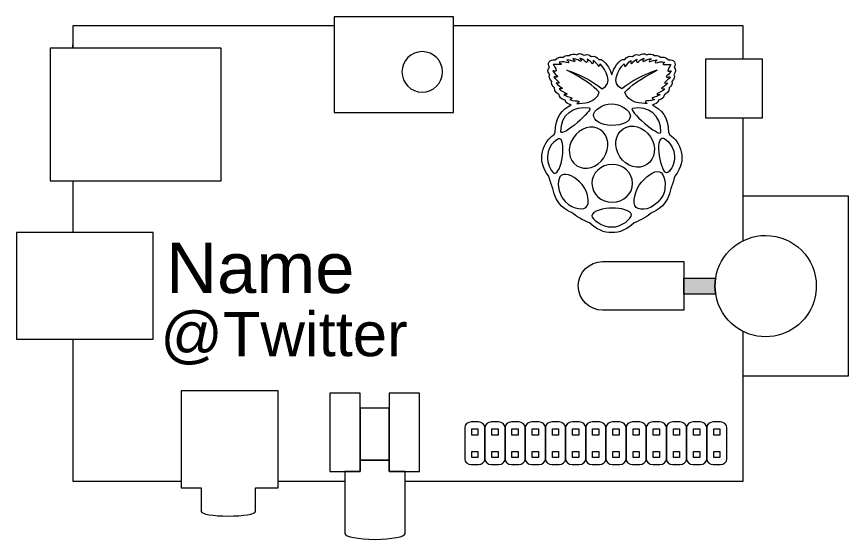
# Model space of a CAD drawing. Header units: inches. Extents: x -193 to 353, y 14 to 296.
# Drawn here: x -192.5 to -90, y 93.1 to 157.5 of the extents above; entities that cross this region are included whole.
import ezdxf

# ---------------------------------------------------------------- set-up
doc = ezdxf.new("R2010")
doc.units = ezdxf.units.IN
doc.header["$MEASUREMENT"] = 0
doc.layers.add('Layer 1', color=7, linetype='Continuous')

# ---------------------------------------------------------------- blocks, each defined once
blk = doc.blocks.new('block 196')
at = {"layer": 'Layer 1', "color": 232, "lineweight": 9}
blk.add_lwpolyline([(-146.58, 102.82), (-146.58, 101.41), (-144.62, 101.41), (-142.85, 101.41), (-142.85, 111.1), (-146.58, 111.1), (-146.58, 109.24), (-146.58, 104), (-146.58, 102.82)], dxfattribs=at)
blk = doc.blocks.new('block 197')
at = {"layer": 'Layer 1', "color": 232, "lineweight": 9}
blk.add_lwpolyline([(-150.19, 102.82), (-150.19, 104), (-150.19, 109.24), (-150.19, 111.1), (-153.93, 111.1), (-153.93, 101.41), (-152.06, 101.41), (-150.19, 101.41), (-150.19, 102.82)], dxfattribs=at)
blk = doc.blocks.new('block 198')
at = {"layer": 'Layer 1', "color": 232, "lineweight": 9}
blk.add_lwpolyline([(-150.19, 102.82), (-146.58, 102.82), (-146.58, 104), (-146.58, 109.24), (-150.19, 109.24), (-150.19, 104), (-150.19, 102.82)], dxfattribs=at)
blk = doc.blocks.new('block 199')
at = {"layer": 'Layer 1', "color": 232, "lineweight": 9}
for points, knots in [([(-123.09, 152.94), (-123.21, 152.94), (-123.33, 152.9), (-123.46, 152.79), (-123.8, 152.92), (-124.12, 152.96), (-124.41, 152.7), (-124.86, 152.76), (-125, 152.64), (-125.11, 152.5), (-125.21, 152.5), (-125.85, 152.6), (-126.14, 152.17), (-126.87, 152.25), (-127.1, 151.73), (-126.84, 151.25), (-126.99, 151.02), (-127.15, 150.79), (-126.8, 150.35), (-126.92, 150.1), (-126.84, 149.84), (-126.55, 149.51), (-126.63, 149.17), (-126.48, 148.92), (-126.21, 148.73), (-126.26, 148.26), (-125.77, 147.98), (-125.63, 147.89), (-125.57, 147.61), (-125.46, 147.35), (-124.9, 147.21), (-124.81, 146.79), (-124.48, 146.72), (-124.16, 146.64), (-125.22, 146.02), (-126.13, 145.2), (-126.13, 143.2), (-126.13, 143.2), (-126.29, 142.93), (-126.29, 142.93), (-127.51, 142.18), (-128.61, 139.79), (-126.89, 137.85), (-126.78, 137.25), (-126.59, 136.81), (-126.42, 136.33), (-126.17, 134.38), (-124.53, 133.47), (-124.1, 133.36), (-123.47, 132.88), (-122.79, 132.42), (-121.88, 132.1), (-121.02, 131.22), (-120.09, 130.88), (-119.16, 130.88), (-119.14, 130.88), (-119.13, 130.88), (-119.11, 130.88), (-118.18, 130.88), (-117.25, 131.22), (-116.39, 132.1), (-115.48, 132.42), (-114.8, 132.88), (-114.17, 133.36), (-113.74, 133.47), (-112.1, 134.38), (-111.85, 136.33), (-111.68, 136.81), (-111.5, 137.25), (-111.38, 137.85), (-109.66, 139.8), (-110.76, 142.18), (-111.99, 142.93), (-111.99, 142.93), (-112.14, 143.2), (-112.14, 143.2), (-112.14, 145.2), (-113.05, 146.02), (-114.12, 146.64), (-113.79, 146.72), (-113.46, 146.8), (-113.37, 147.21), (-112.82, 147.35), (-112.7, 147.61), (-112.64, 147.89), (-112.5, 147.98), (-112.01, 148.26), (-112.06, 148.73), (-111.79, 148.92), (-111.64, 149.17), (-111.72, 149.51), (-111.43, 149.84), (-111.35, 150.1), (-111.48, 150.35), (-111.13, 150.79), (-111.28, 151.02), (-111.43, 151.25), (-111.17, 151.74), (-111.4, 152.25), (-112.13, 152.17), (-112.42, 152.6), (-113.06, 152.5), (-113.16, 152.5), (-113.27, 152.64), (-113.41, 152.76), (-113.86, 152.7), (-114.15, 152.96), (-114.47, 152.92), (-114.81, 152.79), (-115.2, 153.1), (-115.47, 152.85), (-115.77, 152.76), (-116.25, 152.92), (-116.36, 152.7), (-116.59, 152.61), (-117.11, 152.72), (-117.27, 152.48), (-117.53, 152.23), (-117.53, 152.23), (-117.82, 152.23), (-117.82, 152.23), (-118.61, 151.77), (-119, 150.82), (-119.14, 150.33), (-119.28, 150.82), (-119.67, 151.77), (-120.46, 152.23), (-120.46, 152.23), (-120.75, 152.23), (-120.75, 152.23), (-121, 152.48), (-121.16, 152.72), (-121.68, 152.61), (-121.92, 152.7), (-122.03, 152.92), (-122.51, 152.76), (-122.7, 152.82), (-122.88, 152.95), (-123.09, 152.94), (-123.09, 152.94), (-123.09, 152.94), (-123.09, 152.94)], [0, 0, 0, 0, 1, 1, 1, 2, 2, 2, 3, 3, 3, 4, 4, 4, 5, 5, 5, 6, 6, 6, 7, 7, 7, 8, 8, 8, 9, 9, 9, 10, 10, 10, 11, 11, 11, 12, 12, 12, 13, 13, 13, 14, 14, 14, 15, 15, 15, 16, 16, 16, 17, 17, 17, 18, 18, 18, 19, 19, 19, 20, 20, 20, 21, 21, 21, 22, 22, 22, 23, 23, 23, 24, 24, 24, 25, 25, 25, 26, 26, 26, 27, 27, 27, 28, 28, 28, 29, 29, 29, 30, 30, 30, 31, 31, 31, 32, 32, 32, 33, 33, 33, 34, 34, 34, 35, 35, 35, 36, 36, 36, 37, 37, 37, 38, 38, 38, 39, 39, 39, 40, 40, 40, 41, 41, 41, 42, 42, 42, 43, 43, 43, 44, 44, 44, 45, 45, 45, 46, 46, 46, 47, 47, 47, 47]), ([(-124.67, 150.9), (-122.57, 149.82), (-121.35, 148.94), (-120.69, 148.2), (-121.03, 146.83), (-122.81, 146.77), (-123.46, 146.81), (-123.33, 146.87), (-123.22, 146.94), (-123.18, 147.06), (-123.34, 147.17), (-123.92, 147.07), (-124.33, 147.3), (-124.17, 147.33), (-124.1, 147.36), (-124.03, 147.47), (-124.41, 147.6), (-124.82, 147.7), (-125.06, 147.9), (-124.93, 147.9), (-124.81, 147.87), (-124.64, 147.99), (-124.98, 148.18), (-125.35, 148.32), (-125.63, 148.61), (-125.45, 148.61), (-125.26, 148.61), (-125.21, 148.67), (-125.52, 148.87), (-125.79, 149.08), (-126.01, 149.32), (-125.76, 149.29), (-125.65, 149.31), (-125.59, 149.36), (-125.83, 149.6), (-126.13, 149.81), (-126.27, 150.1), (-126.09, 150.04), (-125.92, 150.02), (-125.8, 150.11), (-125.88, 150.29), (-126.22, 150.4), (-126.42, 150.82), (-126.23, 150.8), (-126.02, 150.78), (-125.98, 150.82), (-126.07, 151.19), (-126.23, 151.4), (-126.38, 151.61), (-125.96, 151.62), (-125.34, 151.61), (-125.36, 151.64), (-125.36, 151.64), (-125.62, 151.91), (-125.62, 151.91), (-125.21, 152.01), (-124.8, 151.89), (-124.5, 151.79), (-124.36, 151.9), (-124.5, 152.03), (-124.67, 152.17), (-124.32, 152.13), (-124.01, 152.05), (-123.73, 151.94), (-123.58, 152.07), (-123.83, 152.21), (-123.95, 152.34), (-123.42, 152.24), (-123.19, 152.1), (-122.97, 151.96), (-122.8, 152.12), (-122.96, 152.25), (-123.07, 152.38), (-122.67, 152.24), (-122.46, 152.04), (-122.24, 151.85), (-122.17, 151.95), (-122.06, 152.03), (-122.19, 152.27), (-121.91, 152.1), (-121.69, 151.91), (-121.53, 151.69), (-121.36, 151.81), (-121.43, 151.96), (-121.43, 152.1), (-121.13, 151.86), (-120.94, 151.6), (-120.71, 151.36), (-120.67, 151.39), (-120.63, 151.5), (-120.59, 151.68), (-119.89, 151), (-118.89, 149.27), (-120.34, 148.59), (-121.57, 149.6), (-123.04, 150.34), (-124.67, 150.9), (-124.67, 150.9), (-124.67, 150.9), (-124.67, 150.9)], [0, 0, 0, 0, 1, 1, 1, 2, 2, 2, 3, 3, 3, 4, 4, 4, 5, 5, 5, 6, 6, 6, 7, 7, 7, 8, 8, 8, 9, 9, 9, 10, 10, 10, 11, 11, 11, 12, 12, 12, 13, 13, 13, 14, 14, 14, 15, 15, 15, 16, 16, 16, 17, 17, 17, 18, 18, 18, 19, 19, 19, 20, 20, 20, 21, 21, 21, 22, 22, 22, 23, 23, 23, 24, 24, 24, 25, 25, 25, 26, 26, 26, 27, 27, 27, 28, 28, 28, 29, 29, 29, 30, 30, 30, 31, 31, 31, 32, 32, 32, 33, 33, 33, 33]), ([(-113.55, 150.9), (-115.65, 149.82), (-116.86, 148.94), (-117.53, 148.2), (-117.19, 146.83), (-115.41, 146.77), (-114.76, 146.81), (-114.89, 146.87), (-115, 146.94), (-115.04, 147.06), (-114.88, 147.17), (-114.3, 147.07), (-113.89, 147.3), (-114.05, 147.33), (-114.12, 147.36), (-114.19, 147.47), (-113.81, 147.6), (-113.4, 147.7), (-113.16, 147.9), (-113.29, 147.9), (-113.41, 147.87), (-113.58, 147.99), (-113.24, 148.18), (-112.87, 148.32), (-112.59, 148.61), (-112.77, 148.61), (-112.96, 148.61), (-113.01, 148.67), (-112.7, 148.87), (-112.43, 149.08), (-112.21, 149.32), (-112.46, 149.29), (-112.57, 149.31), (-112.63, 149.36), (-112.39, 149.6), (-112.09, 149.81), (-111.95, 150.1), (-112.13, 150.04), (-112.3, 150.02), (-112.42, 150.11), (-112.34, 150.29), (-112, 150.4), (-111.8, 150.82), (-111.99, 150.8), (-112.2, 150.78), (-112.24, 150.82), (-112.15, 151.19), (-111.99, 151.4), (-111.84, 151.61), (-112.26, 151.61), (-112.88, 151.61), (-112.86, 151.64), (-112.86, 151.64), (-112.6, 151.9), (-112.6, 151.9), (-113, 152.01), (-113.42, 151.89), (-113.72, 151.79), (-113.86, 151.9), (-113.72, 152.03), (-113.55, 152.17), (-113.9, 152.13), (-114.21, 152.05), (-114.49, 151.94), (-114.64, 152.07), (-114.39, 152.21), (-114.27, 152.34), (-114.8, 152.24), (-115.03, 152.1), (-115.25, 151.96), (-115.42, 152.12), (-115.26, 152.25), (-115.15, 152.38), (-115.55, 152.23), (-115.76, 152.04), (-115.98, 151.85), (-116.05, 151.95), (-116.17, 152.03), (-116.03, 152.27), (-116.31, 152.1), (-116.53, 151.91), (-116.69, 151.69), (-116.86, 151.81), (-116.79, 151.96), (-116.79, 152.1), (-117.09, 151.86), (-117.28, 151.6), (-117.51, 151.35), (-117.55, 151.39), (-117.59, 151.5), (-117.63, 151.68), (-118.33, 151), (-119.33, 149.27), (-117.89, 148.59), (-116.65, 149.6), (-115.18, 150.34), (-113.55, 150.9), (-113.55, 150.9), (-113.55, 150.9), (-113.55, 150.9)], [0, 0, 0, 0, 1, 1, 1, 2, 2, 2, 3, 3, 3, 4, 4, 4, 5, 5, 5, 6, 6, 6, 7, 7, 7, 8, 8, 8, 9, 9, 9, 10, 10, 10, 11, 11, 11, 12, 12, 12, 13, 13, 13, 14, 14, 14, 15, 15, 15, 16, 16, 16, 17, 17, 17, 18, 18, 18, 19, 19, 19, 20, 20, 20, 21, 21, 21, 22, 22, 22, 23, 23, 23, 24, 24, 24, 25, 25, 25, 26, 26, 26, 27, 27, 27, 28, 28, 28, 29, 29, 29, 30, 30, 30, 31, 31, 31, 32, 32, 32, 33, 33, 33, 33]), ([(-119.14, 146.74), (-120.3, 146.77), (-121.41, 145.89), (-121.41, 145.37), (-121.42, 144.74), (-120.5, 144.1), (-119.14, 144.09), (-117.74, 144.08), (-116.86, 144.6), (-116.85, 145.25), (-116.85, 145.98), (-118.12, 146.75), (-119.14, 146.74), (-119.14, 146.74), (-119.14, 146.74), (-119.14, 146.74)], [0, 0, 0, 0, 1, 1, 1, 2, 2, 2, 3, 3, 3, 4, 4, 4, 5, 5, 5, 5]), ([(-121.92, 146.25), (-123.86, 146.58), (-125.47, 145.43), (-125.41, 143.33), (-125.35, 142.52), (-121.21, 146.13), (-121.92, 146.25), (-121.92, 146.25), (-121.92, 146.25), (-121.92, 146.25)], [0, 0, 0, 0, 1, 1, 1, 2, 2, 2, 3, 3, 3, 3]), ([(-116.57, 146.19), (-114.63, 146.52), (-113.02, 145.37), (-113.09, 143.27), (-113.15, 142.46), (-117.29, 146.07), (-116.57, 146.19)], [0, 0, 0, 0, 1, 1, 1, 2, 2, 2, 2]), ([(-120.53, 143.56), (-119.5, 142.88), (-119.31, 141.34), (-120.11, 140.11), (-120.92, 138.89), (-122.42, 138.45), (-123.46, 139.13), (-123.46, 139.13), (-123.46, 139.13), (-123.46, 139.13), (-124.5, 139.81), (-124.69, 141.36), (-123.88, 142.58), (-123.07, 143.8), (-121.57, 144.24), (-120.53, 143.56), (-120.53, 143.56), (-120.53, 143.56), (-120.53, 143.56)], [0, 0, 0, 0, 1, 1, 1, 2, 2, 2, 3, 3, 3, 4, 4, 4, 5, 5, 5, 6, 6, 6, 6]), ([(-117.73, 143.69), (-118.77, 143), (-118.96, 141.46), (-118.15, 140.24), (-117.34, 139.01), (-115.84, 138.57), (-114.8, 139.26), (-114.8, 139.26), (-114.8, 139.26), (-114.8, 139.26), (-113.76, 139.94), (-113.57, 141.48), (-114.38, 142.7), (-115.19, 143.93), (-116.69, 144.37), (-117.73, 143.69), (-117.73, 143.69), (-117.73, 143.69), (-117.73, 143.69)], [0, 0, 0, 0, 1, 1, 1, 2, 2, 2, 3, 3, 3, 4, 4, 4, 5, 5, 5, 6, 6, 6, 6]), ([(-125.73, 142.45), (-124.61, 142.75), (-125.35, 137.8), (-126.27, 138.21), (-127.27, 139.02), (-127.59, 141.38), (-125.73, 142.45)], [0, 0, 0, 0, 1, 1, 1, 2, 2, 2, 2]), ([(-112.76, 142.51), (-113.88, 142.81), (-113.14, 137.87), (-112.22, 138.27), (-111.22, 139.08), (-110.89, 141.45), (-112.76, 142.51), (-112.76, 142.51), (-112.76, 142.51), (-112.76, 142.51)], [0, 0, 0, 0, 1, 1, 1, 2, 2, 2, 3, 3, 3, 3]), ([(-116.57, 136.95), (-116.57, 135.67), (-117.68, 134.63), (-119.07, 134.63), (-120.45, 134.62), (-121.58, 135.65), (-121.59, 136.93), (-121.59, 136.93), (-121.59, 136.94), (-121.59, 136.95), (-121.6, 138.23), (-120.48, 139.27), (-119.09, 139.28), (-117.71, 139.28), (-116.58, 138.25), (-116.57, 136.98), (-116.57, 136.97), (-116.57, 136.96), (-116.57, 136.95)], [0, 0, 0, 0, 1, 1, 1, 2, 2, 2, 3, 3, 3, 4, 4, 4, 5, 5, 5, 6, 6, 6, 6]), ([(-115.49, 137.08), (-116.27, 136.17), (-116.7, 134.51), (-116.13, 133.98), (-115.59, 133.56), (-114.14, 133.62), (-113.06, 135.11), (-112.28, 136.11), (-112.54, 137.78), (-112.99, 138.23), (-113.65, 138.74), (-114.6, 138.08), (-115.49, 137.08), (-115.49, 137.08), (-115.49, 137.08), (-115.49, 137.08)], [0, 0, 0, 0, 1, 1, 1, 2, 2, 2, 3, 3, 3, 4, 4, 4, 5, 5, 5, 5]), ([(-122.79, 136.81), (-122.08, 135.94), (-121.75, 134.42), (-122.35, 133.97), (-122.91, 133.63), (-124.29, 133.77), (-125.27, 135.18), (-125.93, 136.36), (-125.84, 137.56), (-125.38, 137.91), (-124.69, 138.33), (-123.62, 137.76), (-122.79, 136.81), (-122.79, 136.81), (-122.79, 136.81), (-122.79, 136.81)], [0, 0, 0, 0, 1, 1, 1, 2, 2, 2, 3, 3, 3, 4, 4, 4, 5, 5, 5, 5]), ([(-119.07, 133.91), (-118.06, 133.95), (-116.71, 133.58), (-116.71, 133.09), (-116.69, 132.62), (-117.94, 131.54), (-119.14, 131.57), (-120.38, 131.51), (-121.61, 132.59), (-121.59, 132.96), (-121.61, 133.51), (-120.07, 133.93), (-119.07, 133.91), (-119.07, 133.91), (-119.07, 133.91), (-119.07, 133.91)], [0, 0, 0, 0, 1, 1, 1, 2, 2, 2, 3, 3, 3, 4, 4, 4, 5, 5, 5, 5])]:
    blk.add_open_spline(points, degree=3, knots=knots, dxfattribs=at)
blk = doc.blocks.new('block 200')
at = {"layer": 'Layer 1', "color": 7, "insert": (-174.82, 114.55), "char_height": 5.4373, "attachment_point": 7}
blk.add_mtext('\\fArial|b0|i0|c0|p34;\\W1;@Twitter', dxfattribs=at)
blk = doc.blocks.new('block 201')
at = {"layer": 'Layer 1', "color": 232, "lineweight": 9}
for points in [[(-136.42, 106.68), (-135.65, 106.68), (-135.65, 105.9), (-136.42, 105.9), (-136.42, 106.68)], [(-136.42, 103.91), (-135.65, 103.91), (-135.65, 103.13), (-136.42, 103.13), (-136.42, 103.91)]]:
    blk.add_lwpolyline(points, dxfattribs=at)
blk.add_open_spline([(-134.79, 102.96), (-134.79, 102.58), (-135.15, 102.28), (-135.59, 102.28), (-135.59, 102.28), (-136.48, 102.28), (-136.48, 102.28), (-136.92, 102.28), (-137.28, 102.58), (-137.28, 102.96), (-137.28, 102.96), (-137.28, 106.84), (-137.28, 106.84), (-137.28, 107.22), (-136.92, 107.53), (-136.48, 107.53), (-136.48, 107.53), (-135.59, 107.53), (-135.59, 107.53), (-135.15, 107.53), (-134.79, 107.22), (-134.79, 106.84), (-134.79, 106.84), (-134.79, 102.96), (-134.79, 102.96)], degree=3, knots=[0, 0, 0, 0, 1, 1, 1, 2, 2, 2, 3, 3, 3, 4, 4, 4, 5, 5, 5, 6, 6, 6, 7, 7, 7, 8, 8, 8, 8], dxfattribs=at)
blk = doc.blocks.new('block 202')
at = {"layer": 'Layer 1', "color": 232, "lineweight": 9}
for points in [[(-133.93, 106.68), (-133.16, 106.68), (-133.16, 105.9), (-133.93, 105.9), (-133.93, 106.68)], [(-133.93, 103.91), (-133.16, 103.91), (-133.16, 103.13), (-133.93, 103.13), (-133.93, 103.91)]]:
    blk.add_lwpolyline(points, dxfattribs=at)
blk.add_open_spline([(-132.31, 102.96), (-132.31, 102.58), (-132.66, 102.28), (-133.1, 102.28), (-133.1, 102.28), (-134, 102.28), (-134, 102.28), (-134.44, 102.28), (-134.79, 102.58), (-134.79, 102.96), (-134.79, 102.96), (-134.79, 106.84), (-134.79, 106.84), (-134.79, 107.22), (-134.44, 107.53), (-134, 107.53), (-134, 107.53), (-133.1, 107.53), (-133.1, 107.53), (-132.66, 107.53), (-132.31, 107.22), (-132.31, 106.84), (-132.31, 106.84), (-132.31, 102.96), (-132.31, 102.96)], degree=3, knots=[0, 0, 0, 0, 1, 1, 1, 2, 2, 2, 3, 3, 3, 4, 4, 4, 5, 5, 5, 6, 6, 6, 7, 7, 7, 8, 8, 8, 8], dxfattribs=at)
blk = doc.blocks.new('block 203')
at = {"layer": 'Layer 1', "color": 232, "lineweight": 9}
for points in [[(-131.45, 106.68), (-130.68, 106.68), (-130.68, 105.9), (-131.45, 105.9), (-131.45, 106.68)], [(-131.45, 103.91), (-130.68, 103.91), (-130.68, 103.13), (-131.45, 103.13), (-131.45, 103.91)]]:
    blk.add_lwpolyline(points, dxfattribs=at)
blk.add_open_spline([(-129.82, 102.96), (-129.82, 102.58), (-130.18, 102.28), (-130.62, 102.28), (-130.62, 102.28), (-131.51, 102.28), (-131.51, 102.28), (-131.95, 102.28), (-132.31, 102.58), (-132.31, 102.96), (-132.31, 102.96), (-132.31, 106.84), (-132.31, 106.84), (-132.31, 107.22), (-131.95, 107.53), (-131.51, 107.53), (-131.51, 107.53), (-130.62, 107.53), (-130.62, 107.53), (-130.18, 107.53), (-129.82, 107.22), (-129.82, 106.84), (-129.82, 106.84), (-129.82, 102.96), (-129.82, 102.96)], degree=3, knots=[0, 0, 0, 0, 1, 1, 1, 2, 2, 2, 3, 3, 3, 4, 4, 4, 5, 5, 5, 6, 6, 6, 7, 7, 7, 8, 8, 8, 8], dxfattribs=at)
blk = doc.blocks.new('block 204')
at = {"layer": 'Layer 1', "color": 232, "lineweight": 9}
for points in [[(-128.96, 106.68), (-128.19, 106.68), (-128.19, 105.9), (-128.96, 105.9), (-128.96, 106.68)], [(-128.96, 103.91), (-128.19, 103.91), (-128.19, 103.13), (-128.96, 103.13), (-128.96, 103.91)]]:
    blk.add_lwpolyline(points, dxfattribs=at)
blk.add_open_spline([(-127.33, 102.96), (-127.33, 102.58), (-127.69, 102.28), (-128.13, 102.28), (-128.13, 102.28), (-129.02, 102.28), (-129.02, 102.28), (-129.46, 102.28), (-129.82, 102.58), (-129.82, 102.96), (-129.82, 102.96), (-129.82, 106.84), (-129.82, 106.84), (-129.82, 107.22), (-129.46, 107.53), (-129.02, 107.53), (-129.02, 107.53), (-128.13, 107.53), (-128.13, 107.53), (-127.69, 107.53), (-127.33, 107.22), (-127.33, 106.84), (-127.33, 106.84), (-127.33, 102.96), (-127.33, 102.96), (-127.33, 102.96), (-127.33, 102.96), (-127.33, 102.96)], degree=3, knots=[0, 0, 0, 0, 1, 1, 1, 2, 2, 2, 3, 3, 3, 4, 4, 4, 5, 5, 5, 6, 6, 6, 7, 7, 7, 8, 8, 8, 9, 9, 9, 9], dxfattribs=at)
blk = doc.blocks.new('block 205')
at = {"layer": 'Layer 1', "color": 232, "lineweight": 9}
for points in [[(-126.47, 106.68), (-125.7, 106.68), (-125.7, 105.9), (-126.47, 105.9), (-126.47, 106.68)], [(-126.47, 103.91), (-125.7, 103.91), (-125.7, 103.13), (-126.47, 103.13), (-126.47, 103.91)]]:
    blk.add_lwpolyline(points, dxfattribs=at)
blk.add_open_spline([(-124.84, 102.96), (-124.84, 102.58), (-125.2, 102.28), (-125.64, 102.28), (-125.64, 102.28), (-126.53, 102.28), (-126.53, 102.28), (-126.97, 102.28), (-127.33, 102.58), (-127.33, 102.96), (-127.33, 102.96), (-127.33, 106.84), (-127.33, 106.84), (-127.33, 107.22), (-126.97, 107.53), (-126.53, 107.53), (-126.53, 107.53), (-125.64, 107.53), (-125.64, 107.53), (-125.2, 107.53), (-124.84, 107.22), (-124.84, 106.84), (-124.84, 106.84), (-124.84, 102.96), (-124.84, 102.96)], degree=3, knots=[0, 0, 0, 0, 1, 1, 1, 2, 2, 2, 3, 3, 3, 4, 4, 4, 5, 5, 5, 6, 6, 6, 7, 7, 7, 8, 8, 8, 8], dxfattribs=at)
blk = doc.blocks.new('block 206')
at = {"layer": 'Layer 1', "color": 232, "lineweight": 9}
for points in [[(-123.98, 106.68), (-123.21, 106.68), (-123.21, 105.9), (-123.98, 105.9), (-123.98, 106.68)], [(-123.98, 103.91), (-123.21, 103.91), (-123.21, 103.13), (-123.98, 103.13), (-123.98, 103.91)]]:
    blk.add_lwpolyline(points, dxfattribs=at)
blk.add_open_spline([(-122.35, 102.96), (-122.35, 102.58), (-122.71, 102.28), (-123.15, 102.28), (-123.15, 102.28), (-124.04, 102.28), (-124.04, 102.28), (-124.49, 102.28), (-124.84, 102.58), (-124.84, 102.96), (-124.84, 102.96), (-124.84, 106.84), (-124.84, 106.84), (-124.84, 107.22), (-124.49, 107.53), (-124.04, 107.53), (-124.04, 107.53), (-123.15, 107.53), (-123.15, 107.53), (-122.71, 107.53), (-122.35, 107.22), (-122.35, 106.84), (-122.35, 106.84), (-122.35, 102.96), (-122.35, 102.96)], degree=3, knots=[0, 0, 0, 0, 1, 1, 1, 2, 2, 2, 3, 3, 3, 4, 4, 4, 5, 5, 5, 6, 6, 6, 7, 7, 7, 8, 8, 8, 8], dxfattribs=at)
blk = doc.blocks.new('block 207')
at = {"layer": 'Layer 1', "color": 232, "lineweight": 9}
for points in [[(-121.5, 106.68), (-120.73, 106.68), (-120.73, 105.9), (-121.5, 105.9), (-121.5, 106.68)], [(-121.5, 103.91), (-120.73, 103.91), (-120.73, 103.13), (-121.5, 103.13), (-121.5, 103.91)]]:
    blk.add_lwpolyline(points, dxfattribs=at)
blk.add_open_spline([(-119.87, 102.96), (-119.87, 102.58), (-120.22, 102.28), (-120.67, 102.28), (-120.67, 102.28), (-121.56, 102.28), (-121.56, 102.28), (-122, 102.28), (-122.36, 102.58), (-122.36, 102.96), (-122.36, 102.96), (-122.36, 106.84), (-122.36, 106.84), (-122.36, 107.22), (-122, 107.53), (-121.56, 107.53), (-121.56, 107.53), (-120.67, 107.53), (-120.67, 107.53), (-120.22, 107.53), (-119.87, 107.22), (-119.87, 106.84), (-119.87, 106.84), (-119.87, 102.96), (-119.87, 102.96)], degree=3, knots=[0, 0, 0, 0, 1, 1, 1, 2, 2, 2, 3, 3, 3, 4, 4, 4, 5, 5, 5, 6, 6, 6, 7, 7, 7, 8, 8, 8, 8], dxfattribs=at)
blk = doc.blocks.new('block 208')
at = {"layer": 'Layer 1', "color": 232, "lineweight": 9}
for points in [[(-119.01, 106.68), (-118.24, 106.68), (-118.24, 105.9), (-119.01, 105.9), (-119.01, 106.68)], [(-119.01, 103.91), (-118.24, 103.91), (-118.24, 103.13), (-119.01, 103.13), (-119.01, 103.91)]]:
    blk.add_lwpolyline(points, dxfattribs=at)
blk.add_open_spline([(-117.38, 102.96), (-117.38, 102.58), (-117.74, 102.28), (-118.18, 102.28), (-118.18, 102.28), (-119.07, 102.28), (-119.07, 102.28), (-119.51, 102.28), (-119.87, 102.58), (-119.87, 102.96), (-119.87, 102.96), (-119.87, 106.84), (-119.87, 106.84), (-119.87, 107.22), (-119.51, 107.53), (-119.07, 107.53), (-119.07, 107.53), (-118.18, 107.53), (-118.18, 107.53), (-117.74, 107.53), (-117.38, 107.22), (-117.38, 106.84), (-117.38, 106.84), (-117.38, 102.96), (-117.38, 102.96), (-117.38, 102.96), (-117.38, 102.96), (-117.38, 102.96)], degree=3, knots=[0, 0, 0, 0, 1, 1, 1, 2, 2, 2, 3, 3, 3, 4, 4, 4, 5, 5, 5, 6, 6, 6, 7, 7, 7, 8, 8, 8, 9, 9, 9, 9], dxfattribs=at)
blk = doc.blocks.new('block 209')
at = {"layer": 'Layer 1', "color": 232, "lineweight": 9}
for points in [[(-116.52, 106.68), (-115.75, 106.68), (-115.75, 105.9), (-116.52, 105.9), (-116.52, 106.68)], [(-116.52, 103.91), (-115.75, 103.91), (-115.75, 103.13), (-116.52, 103.13), (-116.52, 103.91)]]:
    blk.add_lwpolyline(points, dxfattribs=at)
blk.add_open_spline([(-114.89, 102.96), (-114.89, 102.58), (-115.25, 102.28), (-115.69, 102.28), (-115.69, 102.28), (-116.58, 102.28), (-116.58, 102.28), (-117.02, 102.28), (-117.38, 102.58), (-117.38, 102.96), (-117.38, 102.96), (-117.38, 106.84), (-117.38, 106.84), (-117.38, 107.22), (-117.02, 107.53), (-116.58, 107.53), (-116.58, 107.53), (-115.69, 107.53), (-115.69, 107.53), (-115.25, 107.53), (-114.89, 107.22), (-114.89, 106.84), (-114.89, 106.84), (-114.89, 102.96), (-114.89, 102.96)], degree=3, knots=[0, 0, 0, 0, 1, 1, 1, 2, 2, 2, 3, 3, 3, 4, 4, 4, 5, 5, 5, 6, 6, 6, 7, 7, 7, 8, 8, 8, 8], dxfattribs=at)
blk = doc.blocks.new('block 210')
at = {"layer": 'Layer 1', "color": 232, "lineweight": 9}
for points in [[(-114.03, 106.68), (-113.26, 106.68), (-113.26, 105.9), (-114.03, 105.9), (-114.03, 106.68)], [(-114.03, 103.91), (-113.26, 103.91), (-113.26, 103.13), (-114.03, 103.13), (-114.03, 103.91)]]:
    blk.add_lwpolyline(points, dxfattribs=at)
blk.add_open_spline([(-112.4, 102.96), (-112.4, 102.58), (-112.76, 102.28), (-113.2, 102.28), (-113.2, 102.28), (-114.09, 102.28), (-114.09, 102.28), (-114.53, 102.28), (-114.89, 102.58), (-114.89, 102.96), (-114.89, 102.96), (-114.89, 106.84), (-114.89, 106.84), (-114.89, 107.22), (-114.53, 107.53), (-114.09, 107.53), (-114.09, 107.53), (-113.2, 107.53), (-113.2, 107.53), (-112.76, 107.53), (-112.4, 107.22), (-112.4, 106.84), (-112.4, 106.84), (-112.4, 102.96), (-112.4, 102.96)], degree=3, knots=[0, 0, 0, 0, 1, 1, 1, 2, 2, 2, 3, 3, 3, 4, 4, 4, 5, 5, 5, 6, 6, 6, 7, 7, 7, 8, 8, 8, 8], dxfattribs=at)
blk = doc.blocks.new('block 211')
at = {"layer": 'Layer 1', "color": 232, "lineweight": 9}
for points in [[(-111.54, 106.68), (-110.78, 106.68), (-110.78, 105.9), (-111.54, 105.9), (-111.54, 106.68)], [(-111.54, 103.91), (-110.78, 103.91), (-110.78, 103.13), (-111.54, 103.13), (-111.54, 103.91)]]:
    blk.add_lwpolyline(points, dxfattribs=at)
blk.add_open_spline([(-109.92, 102.96), (-109.92, 102.58), (-110.27, 102.28), (-110.71, 102.28), (-110.71, 102.28), (-111.61, 102.28), (-111.61, 102.28), (-112.05, 102.28), (-112.4, 102.58), (-112.4, 102.96), (-112.4, 102.96), (-112.4, 106.84), (-112.4, 106.84), (-112.4, 107.22), (-112.05, 107.53), (-111.61, 107.53), (-111.61, 107.53), (-110.71, 107.53), (-110.71, 107.53), (-110.27, 107.53), (-109.92, 107.22), (-109.92, 106.84), (-109.92, 106.84), (-109.92, 102.96), (-109.92, 102.96)], degree=3, knots=[0, 0, 0, 0, 1, 1, 1, 2, 2, 2, 3, 3, 3, 4, 4, 4, 5, 5, 5, 6, 6, 6, 7, 7, 7, 8, 8, 8, 8], dxfattribs=at)
blk = doc.blocks.new('block 212')
at = {"layer": 'Layer 1', "color": 232, "lineweight": 9}
for points in [[(-109.06, 106.68), (-108.29, 106.68), (-108.29, 105.9), (-109.06, 105.9), (-109.06, 106.68)], [(-109.06, 103.91), (-108.29, 103.91), (-108.29, 103.13), (-109.06, 103.13), (-109.06, 103.91)]]:
    blk.add_lwpolyline(points, dxfattribs=at)
blk.add_open_spline([(-107.43, 102.96), (-107.43, 102.58), (-107.79, 102.28), (-108.23, 102.28), (-108.23, 102.28), (-109.12, 102.28), (-109.12, 102.28), (-109.56, 102.28), (-109.92, 102.58), (-109.92, 102.96), (-109.92, 102.96), (-109.92, 106.84), (-109.92, 106.84), (-109.92, 107.22), (-109.56, 107.53), (-109.12, 107.53), (-109.12, 107.53), (-108.23, 107.53), (-108.23, 107.53), (-107.79, 107.53), (-107.43, 107.22), (-107.43, 106.84), (-107.43, 106.84), (-107.43, 102.96), (-107.43, 102.96), (-107.43, 102.96), (-107.43, 102.96), (-107.43, 102.96)], degree=3, knots=[0, 0, 0, 0, 1, 1, 1, 2, 2, 2, 3, 3, 3, 4, 4, 4, 5, 5, 5, 6, 6, 6, 7, 7, 7, 8, 8, 8, 9, 9, 9, 9], dxfattribs=at)
blk = doc.blocks.new('block 213')
at = {"layer": 'Layer 1', "color": 232, "lineweight": 9}
for points in [[(-106.57, 106.68), (-105.8, 106.68), (-105.8, 105.9), (-106.57, 105.9), (-106.57, 106.68)], [(-106.57, 103.91), (-105.8, 103.91), (-105.8, 103.13), (-106.57, 103.13), (-106.57, 103.91)]]:
    blk.add_lwpolyline(points, dxfattribs=at)
blk.add_open_spline([(-104.94, 102.96), (-104.94, 102.58), (-105.3, 102.28), (-105.74, 102.28), (-105.74, 102.28), (-106.63, 102.28), (-106.63, 102.28), (-107.07, 102.28), (-107.43, 102.58), (-107.43, 102.96), (-107.43, 102.96), (-107.43, 106.84), (-107.43, 106.84), (-107.43, 107.22), (-107.07, 107.53), (-106.63, 107.53), (-106.63, 107.53), (-105.74, 107.53), (-105.74, 107.53), (-105.3, 107.53), (-104.94, 107.22), (-104.94, 106.84), (-104.94, 106.84), (-104.94, 102.96), (-104.94, 102.96)], degree=3, knots=[0, 0, 0, 0, 1, 1, 1, 2, 2, 2, 3, 3, 3, 4, 4, 4, 5, 5, 5, 6, 6, 6, 7, 7, 7, 8, 8, 8, 8], dxfattribs=at)
blk = doc.blocks.new('block 195')
at = {"layer": 'Layer 1'}
h = blk.add_hatch(color=72, dxfattribs=at)
h.dxf.hatch_style = 2
edge = h.paths.add_edge_path()
edge.add_spline(control_points=[(-106.41, 124.28), (-106.41, 124.46), (-106.4, 124.64), (-106.39, 124.81), (-106.37, 124.97), (-106.35, 125.13), (-106.32, 125.28), (-106.32, 125.28), (-110.27, 125.28), (-110.27, 125.28), (-110.27, 125.28), (-110.27, 124.81), (-110.27, 124.81), (-110.27, 124.81), (-110.27, 123.81), (-110.27, 123.81), (-110.27, 123.81), (-110.27, 123.28), (-110.27, 123.28), (-110.27, 123.28), (-106.32, 123.28), (-106.32, 123.28), (-106.35, 123.46), (-106.38, 123.63), (-106.39, 123.81), (-106.41, 123.97), (-106.41, 124.12), (-106.41, 124.28)], knot_values=[0, 0, 0, 0, 1, 1, 1, 2, 2, 2, 3, 3, 3, 4, 4, 4, 5, 5, 5, 6, 6, 6, 7, 7, 7, 8, 8, 8, 9, 9, 9, 9], degree=3, periodic=1)
at = {"layer": 'Layer 1', "color": 250, "lineweight": 9}
for points in [[(-138.65, 156.39), (-138.65, 157.5), (-140.23, 157.5), (-151.82, 157.5), (-153.39, 157.5), (-153.39, 156.39)], [(-153.39, 156.39), (-154.14, 156.39), (-159.84, 156.39), (-162.24, 156.39), (-185.6, 156.39), (-185.6, 156.39), (-185.6, 153.61), (-185.6, 154.03)], [(-102.95, 152.26), (-102.95, 152.67), (-102.95, 152.67), (-102.95, 156.39), (-102.95, 156.39), (-138.65, 156.39)], [(-185.6, 154.03), (-185.6, 154.03)], [(-185.6, 153.61), (-188.43, 153.61), (-188.43, 137.28), (-185.6, 137.28)], [(-102.95, 152.26), (-102.95, 152.26)], [(-102.95, 145.02), (-102.2, 145.02), (-100.55, 145.02), (-100.55, 152.26), (-102.2, 152.26), (-102.95, 152.26)], [(-144.62, 100.23), (-102.95, 100.23), (-102.95, 100.23), (-102.95, 100.23), (-102.95, 113.22), (-89.96, 113.22), (-89.96, 135.35), (-102.95, 135.35), (-102.95, 145.02)], [(-102.95, 145.44), (-102.95, 145.44)], [(-102.95, 145.02), (-102.95, 145.02)], [(-185.6, 137.28), (-185.6, 131.3), (-185.6, 131.3), (-185.6, 130.88)], [(-185.6, 130.88), (-192.55, 130.88), (-192.55, 117.74), (-185.6, 117.74)], [(-185.6, 130.88), (-185.6, 130.88)], [(-185.6, 117.74), (-185.6, 100.23), (-185.6, 100.23), (-185.6, 100.23), (-172.24, 100.23)], [(-160.29, 100.23), (-152.06, 100.23)], [(-152.06, 100.23), (-152.06, 100.23)], [(-144.62, 100.23), (-144.62, 100.23)]]:
    blk.add_lwpolyline(points, dxfattribs=at)
at = {"layer": 'Layer 1', "color": 232, "lineweight": 9}
for points in [[(-153.39, 156.39), (-153.39, 155.97), (-153.39, 145.69), (-138.65, 145.69), (-138.65, 155.97), (-138.65, 156.39)], [(-173.9, 153.61), (-183.5, 153.61), (-185.6, 153.61)], [(-185.6, 137.28), (-184.85, 137.28), (-167.33, 137.28), (-167.33, 139.62), (-167.33, 139.97), (-167.33, 153.61), (-173.9, 153.61)], [(-102.95, 152.26), (-107.59, 152.26), (-107.59, 145.02), (-102.95, 145.02)], [(-185.6, 117.74), (-184.85, 117.74), (-175.69, 117.74), (-175.69, 130.88), (-184.85, 130.88), (-185.6, 130.88)], [(-160.29, 100.23), (-160.29, 111.36), (-172.24, 111.36), (-172.24, 100.23)], [(-144.62, 100.23), (-144.62, 101.41), (-146.58, 101.41), (-146.58, 102.82), (-150.19, 102.82), (-150.19, 101.41), (-152.06, 101.41), (-152.06, 100.23)]]:
    blk.add_lwpolyline(points, dxfattribs=at)
at = {"layer": 'Layer 1', "color": 30, "lineweight": 9}
for points in [[(-102.95, 129.88), (-102.95, 135.35)], [(-102.95, 113.22), (-102.95, 118.69)]]:
    blk.add_lwpolyline(points, dxfattribs=at)
at = {"layer": 'Layer 1', "color": 7, "lineweight": 9}
for points, knots in [([(-142.52, 153.19), (-141.14, 153.19), (-140.02, 152.07), (-140.02, 150.69), (-140.02, 149.31), (-141.14, 148.19), (-142.52, 148.19), (-143.9, 148.19), (-145.02, 149.31), (-145.02, 150.69), (-145.02, 152.07), (-143.9, 153.19), (-142.52, 153.19)], [0, 0, 0, 0, 1, 1, 1, 2, 2, 2, 3, 3, 3, 4, 4, 4, 4]), ([(-100.16, 130.53), (-103.27, 130.53), (-105.84, 128.26), (-106.32, 125.28), (-106.35, 125.13), (-106.37, 124.97), (-106.39, 124.81), (-106.4, 124.64), (-106.41, 124.46), (-106.41, 124.28), (-106.41, 124.12), (-106.4, 123.97), (-106.39, 123.81), (-106.38, 123.63), (-106.35, 123.46), (-106.32, 123.28), (-106.06, 121.66), (-105.18, 120.24), (-103.92, 119.29), (-102.88, 118.5), (-101.58, 118.03), (-100.16, 118.03), (-98.75, 118.03), (-97.45, 118.5), (-96.4, 119.29), (-94.89, 120.43), (-93.91, 122.25), (-93.91, 124.28), (-93.91, 127.74), (-96.71, 130.53), (-100.16, 130.53)], [0, 0, 0, 0, 1, 1, 1, 2, 2, 2, 3, 3, 3, 4, 4, 4, 5, 5, 5, 6, 6, 6, 7, 7, 7, 8, 8, 8, 9, 9, 9, 10, 10, 10, 10]), ([(-113.27, 127.31), (-113.27, 127.31), (-114.58, 127.31), (-114.58, 127.31), (-114.58, 127.31), (-120.27, 127.31), (-120.27, 127.31), (-121.92, 127.31), (-123.27, 125.97), (-123.27, 124.31), (-123.27, 122.65), (-121.92, 121.31), (-120.27, 121.31), (-120.27, 121.31), (-114.58, 121.31), (-114.58, 121.31), (-114.58, 121.31), (-113.27, 121.31), (-113.27, 121.31), (-113.27, 121.31), (-110.27, 121.31), (-110.27, 121.31), (-110.27, 121.31), (-110.27, 123.28), (-110.27, 123.28), (-110.27, 123.28), (-110.27, 123.81), (-110.27, 123.81), (-110.27, 123.81), (-110.27, 124.81), (-110.27, 124.81), (-110.27, 124.81), (-110.27, 125.28), (-110.27, 125.28), (-110.27, 125.28), (-110.27, 127.31), (-110.27, 127.31), (-110.27, 127.31), (-113.27, 127.31), (-113.27, 127.31)], [0, 0, 0, 0, 1, 1, 1, 2, 2, 2, 3, 3, 3, 4, 4, 4, 5, 5, 5, 6, 6, 6, 7, 7, 7, 8, 8, 8, 9, 9, 9, 10, 10, 10, 11, 11, 11, 12, 12, 12, 13, 13, 13, 13])]:
    blk.add_open_spline(points, degree=3, knots=knots, dxfattribs=at)
at = {"layer": 'Layer 1', "lineweight": 0}
blk.add_open_spline([(-106.41, 124.28), (-106.41, 124.46), (-106.4, 124.64), (-106.39, 124.81), (-106.37, 124.97), (-106.35, 125.13), (-106.32, 125.28), (-106.32, 125.28), (-110.27, 125.28), (-110.27, 125.28), (-110.27, 125.28), (-110.27, 124.81), (-110.27, 124.81), (-110.27, 124.81), (-110.27, 123.81), (-110.27, 123.81), (-110.27, 123.81), (-110.27, 123.28), (-110.27, 123.28), (-110.27, 123.28), (-106.32, 123.28), (-106.32, 123.28), (-106.35, 123.46), (-106.38, 123.63), (-106.39, 123.81), (-106.41, 123.97), (-106.41, 124.12), (-106.41, 124.28)], degree=3, knots=[0, 0, 0, 0, 1, 1, 1, 2, 2, 2, 3, 3, 3, 4, 4, 4, 5, 5, 5, 6, 6, 6, 7, 7, 7, 8, 8, 8, 9, 9, 9, 9], dxfattribs=at)
at = {"layer": 'Layer 1', "color": 250, "lineweight": 9}
for points, knots in [([(-172.24, 100.23), (-172.24, 100.23), (-172.24, 99.81), (-172.24, 99.81), (-172.24, 99.81), (-172.24, 99.42), (-172.24, 99.42), (-172.24, 99.42), (-169.78, 99.42), (-169.78, 99.42), (-169.78, 99.42), (-169.78, 96.5), (-169.78, 96.5), (-169.78, 96.18), (-168.28, 95.93), (-166.43, 95.93), (-164.58, 95.93), (-163.08, 96.18), (-163.08, 96.5), (-163.08, 96.5), (-163.08, 99.42), (-163.08, 99.42), (-163.08, 99.42), (-160.29, 99.42), (-160.29, 99.42), (-160.29, 99.42), (-160.29, 99.81), (-160.29, 99.81), (-160.29, 99.81), (-160.29, 100.23), (-160.29, 100.23)], [0, 0, 0, 0, 1, 1, 1, 2, 2, 2, 3, 3, 3, 4, 4, 4, 5, 5, 5, 6, 6, 6, 7, 7, 7, 8, 8, 8, 9, 9, 9, 10, 10, 10, 10]), ([(-152.06, 100.23), (-152.06, 100.23), (-152.06, 99.81), (-152.06, 99.81), (-152.06, 99.81), (-152.06, 93.8), (-152.06, 93.8), (-152.06, 93.39), (-150.39, 93.06), (-148.34, 93.06), (-146.28, 93.06), (-144.62, 93.39), (-144.62, 93.8), (-144.62, 93.8), (-144.62, 99.81), (-144.62, 99.81), (-144.62, 99.81), (-144.62, 100.23), (-144.62, 100.23)], [0, 0, 0, 0, 1, 1, 1, 2, 2, 2, 3, 3, 3, 4, 4, 4, 5, 5, 5, 6, 6, 6, 6])]:
    blk.add_open_spline(points, degree=3, knots=knots, dxfattribs=at)
at = {"layer": 'Layer 1'}
for name in ['block 199', 'block 200', 'block 197', 'block 196', 'block 198', 'block 201', 'block 202', 'block 203', 'block 204', 'block 205', 'block 206', 'block 207', 'block 208', 'block 209', 'block 210', 'block 211', 'block 212', 'block 213']:
    blk.add_blockref(name, (0, 0), dxfattribs=at)
at = {"layer": 'Layer 1', "color": 7, "insert": (-174.12, 123.33), "char_height": 6.2371, "attachment_point": 7}
blk.add_mtext('\\fArial|b0|i0|c0|p34;\\W1;Name', dxfattribs=at)
blk = doc.blocks.new('block 194')
at = {"layer": 'Layer 1'}
blk.add_blockref('block 195', (0, 0), dxfattribs=at)

msp = doc.modelspace()

# ---------------------------------------------------------------- block references
at = {"layer": 'Layer 1'}
msp.add_blockref('block 194', (0, 0), dxfattribs=at)

doc.saveas('drawing.dxf')
